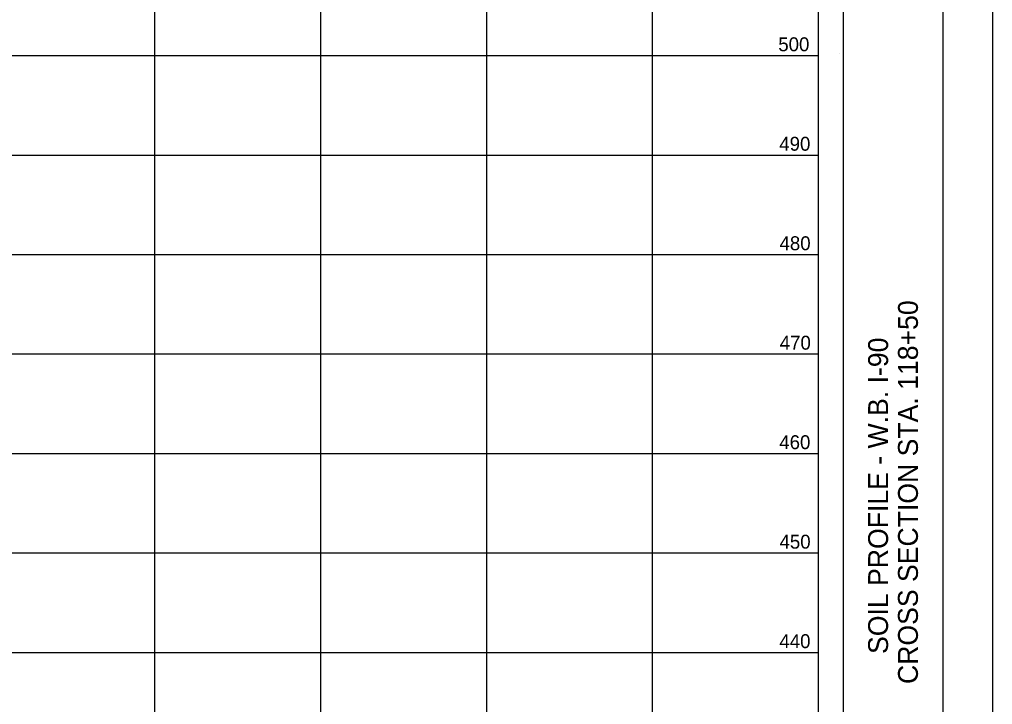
# Model space of a CAD drawing. Extents: x 2193738 to 2194889, y 666766 to 667426.
# Drawn here: x 2194596.1 to 2194889.4, y 667012.6 to 667219.2 of the extents above; entities that cross this region are included whole.
import ezdxf

# ---------------------------------------------------------------- set-up
doc = ezdxf.new("R2010")
doc.units = 0
for name, color, linetype in [('SH_Border', 7, 'Continuous'), ('SH_Cut_Line', 7, 'Continuous'), ('SH_Data', 7, 'Continuous'), ('SH_Major_Grid_Line', 7, 'Continuous'), ('XS_X_Pavt', 7, 'Continuous')]:
    doc.layers.add(name, color=color, linetype=linetype)

msp = doc.modelspace()

# ---------------------------------------------------------------- linework, layer by layer
at = {"layer": 'SH_Border'}
for p, q in [((2194844.45, 667410.81), (2194844.45, 666780.81)), ((2194874.45, 667410.81), (2194874.45, 666780.81))]:
    msp.add_line(p, q, dxfattribs=at)
at = {"layer": 'SH_Cut_Line'}
msp.add_lwpolyline([(2193869.45, 666765.81), (2193869.45, 667425.81), (2194889.45, 667425.81), (2194889.45, 666765.81), (2193869.45, 666765.81)], dxfattribs=at)
at = {"layer": 'SH_Data'}
msp.add_line((2194836.95, 666788.31), (2194836.95, 667388.31), dxfattribs=at)
at = {"layer": 'SH_Major_Grid_Line'}
for p, q in [((2194636.95, 666788.31), (2194636.95, 667388.31)), ((2194686.95, 666788.31), (2194686.95, 667388.31)), ((2194736.95, 666788.31), (2194736.95, 667388.31)), ((2194786.95, 666788.31), (2194786.95, 667388.31)), ((2193936.95, 667208.31), (2194836.95, 667208.31)), ((2193936.95, 667178.31), (2194836.95, 667178.31)), ((2193936.95, 667148.31), (2194836.95, 667148.31)), ((2193936.95, 667118.31), (2194836.95, 667118.31)), ((2193936.95, 667088.31), (2194836.95, 667088.31)), ((2193936.95, 667058.31), (2194836.95, 667058.31)), ((2193936.95, 667028.31), (2194836.95, 667028.31))]:
    msp.add_line(p, q, dxfattribs=at)
at = {"layer": 'XS_X_Pavt'}
msp.add_line((2194843.21, 667208.79), (2194843.21, 667208.79), dxfattribs=at)

# ---------------------------------------------------------------- texts
at = {"layer": 'SH_Data'}
for s, height, rotation, p in [('500', 4.2, 360, (2194824.86, 667209.61)), ('490', 4.2, 360, (2194825.16, 667179.61)), ('480', 4.2, 360, (2194825.23, 667149.61)), ('CROSS SECTION STA. 118+50', 6, 90, (2194866.95, 667018.78)), ('470', 4.2, 360, (2194825.29, 667119.61)), ('SOIL PROFILE - W.B. I-90', 6, 90, (2194857.95, 667027.85)), ('460', 4.2, 360, (2194825.16, 667089.61)), ('450', 4.2, 360, (2194825.23, 667059.61)), ('440', 4.2, 360, (2194825.19, 667029.61))]:
    msp.add_text(s, height=height, rotation=rotation, dxfattribs=at).set_placement(p)

doc.saveas('drawing.dxf')
